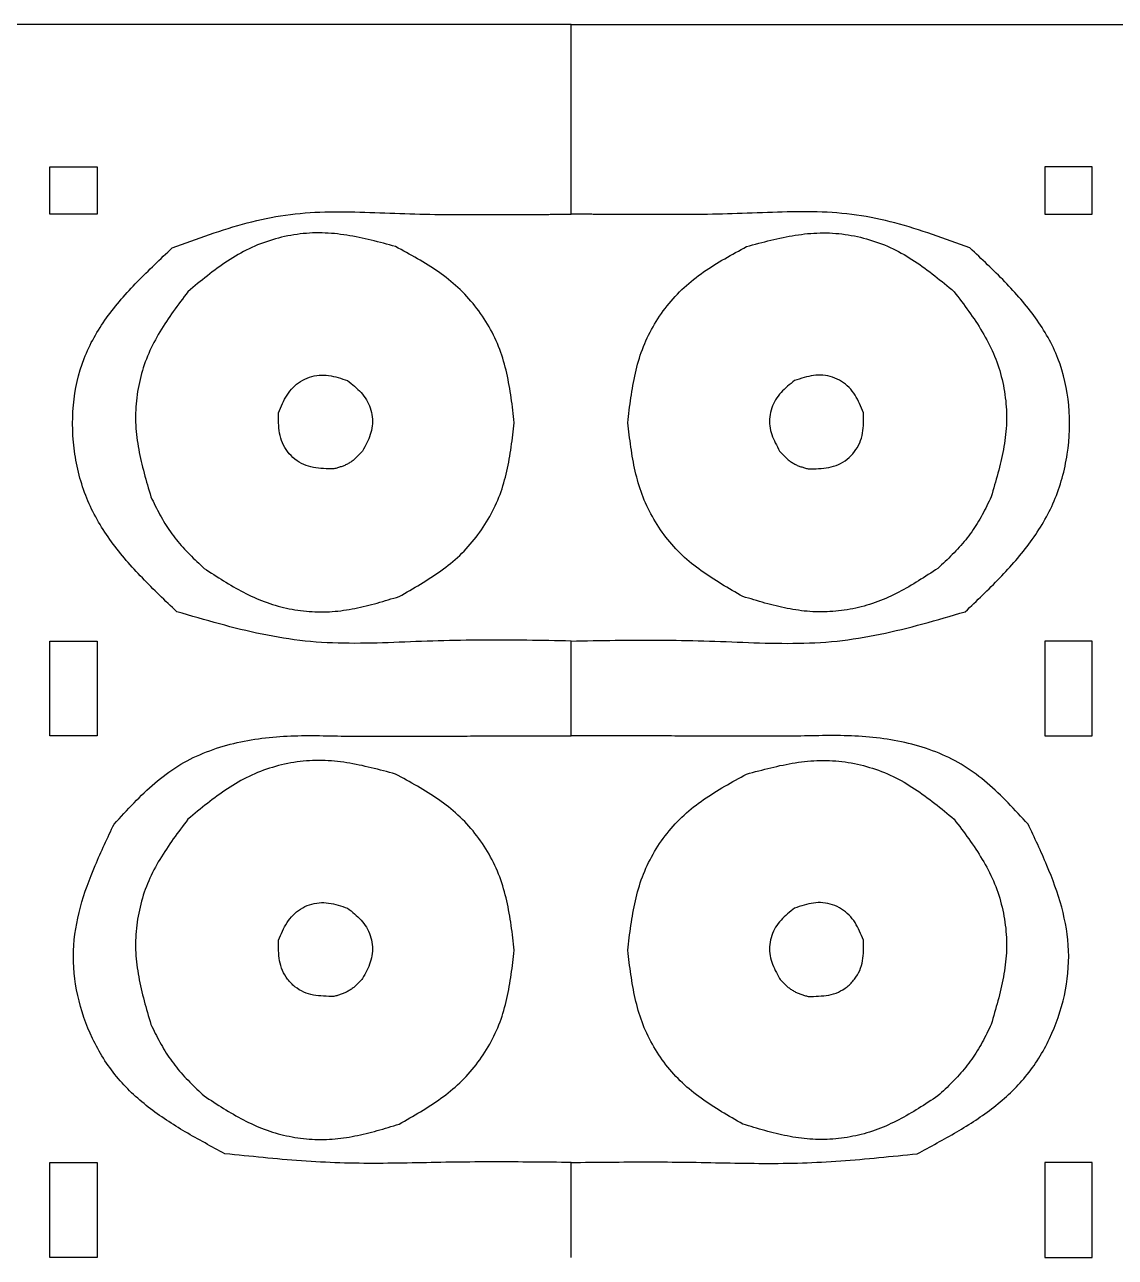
# Model space of a CAD drawing. Extents: x -185 to 480, y 0 to 407.
# Drawn here: x 242.3 to 357.4, y 120.1 to 250.1 of the extents above; entities that cross this region are included whole.
import ezdxf

# ---------------------------------------------------------------- set-up
doc = ezdxf.new("R2010")
doc.units = 0
doc.layers.add('LAYER_1', color=7, linetype='CONTINUOUS')

msp = doc.modelspace()

# ---------------------------------------------------------------- linework, layer by layer
at = {"layer": 'LAYER_1', "color": 7}
for p, q in [((274.98, 203.3), (274.98, 203.3)), ((325.02, 203.3), (325.02, 203.3)), ((261.29, 192.8), (261.29, 192.8)), ((338.71, 192.8), (338.71, 192.8)), ((274.98, 147.66), (274.98, 147.66)), ((325.02, 147.66), (325.02, 147.66)), ((261.29, 137.16), (261.29, 137.16)), ((338.71, 137.16), (338.71, 137.16))]:
    msp.add_line(p, q, dxfattribs=at)
for points, knots in [([(300, 250.14), (297.78, 250.14), (293.33, 250.14), (286.67, 250.14), (280, 250.14), (273.33, 250.14), (266.67, 250.14), (260, 250.14), (253.33, 250.14), (246.67, 250.14), (242.22, 250.14), (240, 250.14)], [0, 0, 0, 0, 6.666667, 13.333333, 19.999999, 26.666666, 33.333332, 39.999999, 46.666664, 53.333331, 59.999998, 59.999998, 59.999998, 59.999998]), ([(300, 230.14), (300, 230.88), (300, 232.36), (300, 234.58), (300, 236.81), (300, 239.03), (300, 241.25), (300, 243.47), (300, 245.7), (300, 247.92), (300, 249.4), (300, 250.14)], [0, 0, 0, 0, 2.222556, 4.445111, 6.667666, 8.890222, 11.112777, 13.335333, 15.557888, 17.780444, 20.002999, 20.002999, 20.002999, 20.002999]), ([(300, 250.14), (302.22, 250.14), (306.67, 250.14), (313.33, 250.14), (320, 250.14), (326.67, 250.14), (333.33, 250.14), (340, 250.14), (346.67, 250.14), (353.33, 250.14), (357.78, 250.14), (360, 250.14)], [0, 0, 0, 0, 6.666667, 13.333333, 19.999999, 26.666666, 33.333332, 39.999999, 46.666664, 53.333331, 59.999998, 59.999998, 59.999998, 59.999998]), ([(245, 230.14), (245, 230.33), (245, 230.7), (245, 231.25), (245, 231.81), (245, 232.36), (245, 232.92), (245, 233.47), (245, 234.03), (245, 234.59), (245, 234.96), (245, 235.14)], [0, 0, 0, 0, 0.555555, 1.111111, 1.666666, 2.222221, 2.777777, 3.333332, 3.888887, 4.444443, 4.999998, 4.999998, 4.999998, 4.999998]), ([(245, 235.14), (245.19, 235.14), (245.56, 235.14), (246.11, 235.14), (246.67, 235.14), (247.22, 235.14), (247.78, 235.14), (248.33, 235.14), (248.89, 235.14), (249.44, 235.14), (249.81, 235.14), (250, 235.14)], [0, 0, 0, 0, 0.555555, 1.111111, 1.666666, 2.222223, 2.777779, 3.333335, 3.88889, 4.444445, 5.000001, 5.000001, 5.000001, 5.000001]), ([(250, 235.14), (250, 234.96), (250, 234.59), (250, 234.03), (250, 233.47), (250, 232.92), (250, 232.36), (250, 231.81), (250, 231.25), (250, 230.7), (250, 230.33), (250, 230.14)], [0, 0, 0, 0, 0.555555, 1.111111, 1.666666, 2.222221, 2.777777, 3.333332, 3.888887, 4.444443, 4.999998, 4.999998, 4.999998, 4.999998]), ([(355, 235.14), (354.81, 235.14), (354.44, 235.14), (353.89, 235.14), (353.33, 235.14), (352.78, 235.14), (352.22, 235.14), (351.67, 235.14), (351.11, 235.14), (350.56, 235.14), (350.19, 235.14), (350, 235.14)], [0, 0, 0, 0, 0.555555, 1.111111, 1.666666, 2.222223, 2.777779, 3.333335, 3.88889, 4.444445, 5.000001, 5.000001, 5.000001, 5.000001]), ([(350, 235.14), (350, 234.96), (350, 234.59), (350, 234.03), (350, 233.47), (350, 232.92), (350, 232.36), (350, 231.81), (350, 231.25), (350, 230.7), (350, 230.33), (350, 230.14)], [0, 0, 0, 0, 0.555555, 1.111111, 1.666666, 2.222221, 2.777777, 3.333332, 3.888887, 4.444443, 4.999998, 4.999998, 4.999998, 4.999998]), ([(355, 230.14), (355, 230.33), (355, 230.7), (355, 231.25), (355, 231.81), (355, 232.36), (355, 232.92), (355, 233.47), (355, 234.03), (355, 234.59), (355, 234.96), (355, 235.14)], [0, 0, 0, 0, 0.555555, 1.111111, 1.666666, 2.222221, 2.777777, 3.333332, 3.888887, 4.444443, 4.999998, 4.999998, 4.999998, 4.999998]), ([(250, 230.14), (249.81, 230.14), (249.44, 230.14), (248.89, 230.14), (248.33, 230.14), (247.78, 230.14), (247.22, 230.14), (246.67, 230.14), (246.11, 230.14), (245.56, 230.14), (245.19, 230.14), (245, 230.14)], [0, 0, 0, 0, 0.555556, 1.111111, 1.666666, 2.222222, 2.777778, 3.333335, 3.88889, 4.444446, 5.000001, 5.000001, 5.000001, 5.000001]), ([(257.91, 226.59), (259.22, 227.07), (261.84, 228.03), (265.8, 229.29), (269.87, 230.16), (274.04, 230.45), (278.24, 230.38), (282.45, 230.19), (286.66, 230.11), (290.85, 230.1), (293.64, 230.12), (295.04, 230.13)], [0, 0, 0, 0, 4.191504, 8.349684, 12.468209, 16.639316, 20.849668, 25.077636, 29.284453, 33.475578, 37.659338, 37.659338, 37.659338, 37.659338]), ([(295.04, 230.13), (295.22, 230.13), (295.59, 230.13), (296.14, 230.13), (296.69, 230.13), (297.24, 230.13), (297.79, 230.14), (298.35, 230.14), (298.9, 230.14), (299.45, 230.14), (299.82, 230.14), (300, 230.14)], [0, 0, 0, 0, 0.551285, 1.102568, 1.653852, 2.205136, 2.75642, 3.307704, 3.858988, 4.410272, 4.961556, 4.961556, 4.961556, 4.961556]), ([(304.96, 230.13), (304.78, 230.13), (304.41, 230.13), (303.86, 230.13), (303.31, 230.13), (302.76, 230.13), (302.21, 230.14), (301.65, 230.14), (301.1, 230.14), (300.55, 230.14), (300.18, 230.14), (300, 230.14)], [0, 0, 0, 0, 0.551284, 1.102568, 1.653852, 2.205136, 2.75642, 3.307704, 3.858988, 4.410271, 4.961556, 4.961556, 4.961556, 4.961556]), ([(342.09, 226.59), (340.78, 227.07), (338.16, 228.03), (334.2, 229.29), (330.13, 230.16), (325.96, 230.45), (321.76, 230.38), (317.55, 230.19), (313.34, 230.11), (309.15, 230.1), (306.36, 230.12), (304.96, 230.13)], [0, 0, 0, 0, 4.191504, 8.349684, 12.468209, 16.639316, 20.849667, 25.077636, 29.284453, 33.475578, 37.659338, 37.659338, 37.659338, 37.659338]), ([(350, 230.14), (350.19, 230.14), (350.56, 230.14), (351.11, 230.14), (351.67, 230.14), (352.22, 230.14), (352.78, 230.14), (353.33, 230.14), (353.89, 230.14), (354.44, 230.14), (354.81, 230.14), (355, 230.14)], [0, 0, 0, 0, 0.555556, 1.111111, 1.666666, 2.222222, 2.777778, 3.333335, 3.88889, 4.444446, 5.000001, 5.000001, 5.000001, 5.000001]), ([(281.48, 226.74), (280.63, 226.97), (278.93, 227.43), (276.35, 227.98), (273.72, 228.25), (271.08, 228.09), (268.48, 227.52), (266, 226.57), (263.73, 225.24), (261.61, 223.67), (260.26, 222.55), (259.58, 221.98)], [0, 0, 0, 0, 2.647412, 5.277964, 7.897919, 10.541063, 13.198161, 15.841215, 18.460833, 21.091133, 23.738352, 23.738352, 23.738352, 23.738352]), ([(318.52, 226.74), (319.37, 226.97), (321.07, 227.43), (323.65, 227.98), (326.28, 228.25), (328.92, 228.09), (331.52, 227.52), (334, 226.57), (336.27, 225.24), (338.39, 223.67), (339.74, 222.55), (340.42, 221.98)], [0, 0, 0, 0, 2.647412, 5.277964, 7.897919, 10.541063, 13.198161, 15.841215, 18.460833, 21.091133, 23.738352, 23.738352, 23.738352, 23.738352]), ([(258.41, 188.22), (257.18, 189.39), (254.74, 191.72), (251.4, 195.5), (248.8, 199.86), (247.45, 204.83), (247.28, 209.98), (248.37, 214.97), (250.88, 219.35), (254.21, 223.11), (256.67, 225.42), (257.91, 226.59)], [0, 0, 0, 0, 5.102561, 10.118888, 15.086098, 20.198846, 25.370439, 30.425137, 35.3181, 40.316891, 45.441626, 45.441626, 45.441626, 45.441626]), ([(294.01, 208.16), (293.91, 209.04), (293.71, 210.79), (293.26, 213.38), (292.54, 215.92), (291.41, 218.32), (289.92, 220.52), (288.12, 222.47), (286.04, 224.1), (283.8, 225.48), (282.25, 226.32), (281.48, 226.74)], [0, 0, 0, 0, 2.647597, 5.27841, 7.898723, 10.541857, 13.198841, 15.841702, 18.461519, 21.092103, 23.739665, 23.739665, 23.739665, 23.739665]), ([(305.99, 208.16), (306.09, 209.04), (306.29, 210.79), (306.74, 213.38), (307.46, 215.92), (308.59, 218.32), (310.08, 220.52), (311.88, 222.47), (313.96, 224.1), (316.2, 225.48), (317.75, 226.32), (318.52, 226.74)], [0, 0, 0, 0, 2.647597, 5.27841, 7.898723, 10.541857, 13.198841, 15.841702, 18.461519, 21.092103, 23.739665, 23.739665, 23.739665, 23.739665]), ([(341.59, 188.22), (342.82, 189.39), (345.26, 191.72), (348.6, 195.5), (351.2, 199.86), (352.55, 204.83), (352.72, 209.98), (351.63, 214.97), (349.12, 219.35), (345.79, 223.11), (343.33, 225.42), (342.09, 226.59)], [0, 0, 0, 0, 5.102561, 10.118889, 15.086098, 20.198847, 25.370439, 30.425137, 35.3181, 40.316891, 45.441627, 45.441627, 45.441627, 45.441627]), ([(259.58, 221.98), (259.06, 221.29), (258.02, 219.92), (256.58, 217.78), (255.37, 215.5), (254.54, 213.04), (254.08, 210.49), (254, 207.89), (254.34, 205.33), (254.94, 202.83), (255.43, 201.18), (255.67, 200.35)], [0, 0, 0, 0, 2.58964, 5.163371, 7.72698, 10.311706, 12.909722, 15.494986, 18.059135, 20.632872, 23.222125, 23.222125, 23.222125, 23.222125]), ([(340.42, 221.98), (340.94, 221.29), (341.98, 219.92), (343.42, 217.78), (344.63, 215.5), (345.46, 213.04), (345.92, 210.49), (346, 207.89), (345.66, 205.33), (345.06, 202.83), (344.57, 201.18), (344.33, 200.35)], [0, 0, 0, 0, 2.58964, 5.163371, 7.72698, 10.311706, 12.909722, 15.494986, 18.059135, 20.632872, 23.222125, 23.222125, 23.222125, 23.222125]), ([(269.13, 209.22), (269.27, 209.54), (269.54, 210.18), (270.01, 211.09), (270.64, 211.91), (271.45, 212.55), (272.39, 212.99), (273.41, 213.22), (274.43, 213.17), (275.43, 212.93), (276.08, 212.72), (276.41, 212.61)], [0, 0, 0, 0, 1.03791, 2.059861, 3.07169, 4.103786, 5.147883, 6.17517, 7.180854, 8.201408, 9.241288, 9.241288, 9.241288, 9.241288]), ([(276.41, 212.61), (276.66, 212.41), (277.16, 212.01), (277.86, 211.36), (278.45, 210.6), (278.85, 209.73), (279.06, 208.78), (279.07, 207.82), (278.84, 206.89), (278.46, 206.02), (278.15, 205.46), (278, 205.17)], [0, 0, 0, 0, 0.964528, 1.91649, 2.860801, 3.818205, 4.784899, 5.738038, 6.677911, 7.629709, 8.597147, 8.597147, 8.597147, 8.597147]), ([(323.59, 212.61), (323.34, 212.41), (322.84, 212.01), (322.14, 211.36), (321.55, 210.6), (321.15, 209.73), (320.94, 208.78), (320.93, 207.82), (321.16, 206.89), (321.54, 206.02), (321.85, 205.46), (322, 205.17)], [0, 0, 0, 0, 0.964528, 1.91649, 2.860801, 3.818206, 4.784899, 5.738039, 6.677912, 7.629709, 8.597148, 8.597148, 8.597148, 8.597148]), ([(330.87, 209.22), (330.73, 209.54), (330.46, 210.18), (329.99, 211.09), (329.36, 211.91), (328.55, 212.55), (327.61, 212.99), (326.59, 213.22), (325.57, 213.17), (324.57, 212.93), (323.92, 212.72), (323.59, 212.61)], [0, 0, 0, 0, 1.03791, 2.059861, 3.07169, 4.103786, 5.147883, 6.17517, 7.180854, 8.201408, 9.241287, 9.241287, 9.241287, 9.241287]), ([(274.98, 203.3), (274.61, 203.3), (273.89, 203.31), (272.81, 203.41), (271.77, 203.71), (270.84, 204.29), (270.07, 205.08), (269.5, 206.01), (269.21, 207.06), (269.13, 208.14), (269.13, 208.86), (269.13, 209.22)], [0, 0, 0, 0, 1.094617, 2.16826, 3.226743, 4.313941, 5.418451, 6.505884, 7.566021, 8.641147, 9.737164, 9.737164, 9.737164, 9.737164]), ([(281.87, 189.83), (282.62, 190.26), (284.12, 191.12), (286.29, 192.51), (288.3, 194.13), (290.04, 196.05), (291.47, 198.22), (292.57, 200.57), (293.27, 203.05), (293.71, 205.6), (293.91, 207.31), (294.01, 208.16)], [0, 0, 0, 0, 2.589809, 5.163952, 7.72832, 10.313508, 12.911637, 15.496643, 18.060636, 20.634584, 23.224325, 23.224325, 23.224325, 23.224325]), ([(318.13, 189.83), (317.38, 190.26), (315.88, 191.12), (313.71, 192.51), (311.7, 194.13), (309.96, 196.05), (308.53, 198.22), (307.43, 200.57), (306.73, 203.05), (306.29, 205.6), (306.09, 207.31), (305.99, 208.16)], [0, 0, 0, 0, 2.589809, 5.163952, 7.72832, 10.313508, 12.911637, 15.496643, 18.060636, 20.634584, 23.224325, 23.224325, 23.224325, 23.224325]), ([(325.02, 203.3), (325.39, 203.3), (326.11, 203.31), (327.19, 203.41), (328.23, 203.71), (329.16, 204.29), (329.93, 205.08), (330.5, 206.01), (330.79, 207.06), (330.87, 208.14), (330.87, 208.86), (330.87, 209.22)], [0, 0, 0, 0, 1.094617, 2.16826, 3.226743, 4.313941, 5.418451, 6.505884, 7.566021, 8.641147, 9.737164, 9.737164, 9.737164, 9.737164]), ([(278, 205.17), (277.91, 205.07), (277.73, 204.87), (277.45, 204.58), (277.16, 204.3), (276.84, 204.06), (276.49, 203.84), (276.13, 203.66), (275.75, 203.52), (275.37, 203.4), (275.11, 203.33), (274.98, 203.3)], [0, 0, 0, 0, 0.404147, 0.807492, 1.210437, 1.61467, 2.019522, 2.423495, 2.82612, 3.229397, 3.633664, 3.633664, 3.633664, 3.633664]), ([(322, 205.17), (322.09, 205.07), (322.27, 204.87), (322.55, 204.58), (322.84, 204.3), (323.16, 204.06), (323.51, 203.84), (323.87, 203.66), (324.25, 203.52), (324.63, 203.4), (324.89, 203.33), (325.02, 203.3)], [0, 0, 0, 0, 0.404147, 0.807492, 1.210437, 1.61467, 2.019522, 2.423495, 2.82612, 3.229397, 3.633664, 3.633664, 3.633664, 3.633664]), ([(255.67, 200.35), (255.82, 200.03), (256.13, 199.4), (256.61, 198.46), (257.14, 197.54), (257.72, 196.66), (258.35, 195.82), (259.04, 195.02), (259.77, 194.26), (260.52, 193.52), (261.03, 193.04), (261.29, 192.8)], [0, 0, 0, 0, 1.056831, 2.112344, 3.1668, 4.218845, 5.272183, 6.325264, 7.380468, 8.4357, 9.491484, 9.491484, 9.491484, 9.491484]), ([(344.33, 200.35), (344.18, 200.03), (343.87, 199.4), (343.39, 198.46), (342.86, 197.54), (342.28, 196.66), (341.65, 195.82), (340.96, 195.02), (340.23, 194.26), (339.48, 193.52), (338.97, 193.04), (338.71, 192.8)], [0, 0, 0, 0, 1.056831, 2.112344, 3.1668, 4.218845, 5.272183, 6.325264, 7.380468, 8.4357, 9.491484, 9.491484, 9.491484, 9.491484]), ([(261.29, 192.8), (261.97, 192.36), (263.32, 191.47), (265.41, 190.25), (267.62, 189.23), (269.96, 188.55), (272.37, 188.2), (274.8, 188.19), (277.2, 188.54), (279.55, 189.13), (281.1, 189.6), (281.87, 189.83)], [0, 0, 0, 0, 2.432378, 4.852294, 7.264736, 9.692155, 12.129703, 14.556188, 16.966276, 19.384747, 21.81634, 21.81634, 21.81634, 21.81634]), ([(338.71, 192.8), (338.03, 192.36), (336.68, 191.47), (334.59, 190.25), (332.38, 189.23), (330.04, 188.55), (327.63, 188.2), (325.2, 188.19), (322.8, 188.54), (320.45, 189.13), (318.9, 189.6), (318.13, 189.83)], [0, 0, 0, 0, 2.432378, 4.852294, 7.264736, 9.692155, 12.129703, 14.556188, 16.966276, 19.384747, 21.81634, 21.81634, 21.81634, 21.81634]), ([(300, 185.14), (298.45, 185.17), (295.34, 185.22), (290.67, 185.25), (285.98, 185.18), (281.29, 184.97), (276.61, 184.84), (271.95, 185.04), (267.37, 185.8), (262.88, 186.92), (259.9, 187.79), (258.41, 188.22)], [0, 0, 0, 0, 4.663071, 9.330885, 14.009717, 18.716905, 23.411112, 28.074056, 32.674044, 37.305949, 41.964711, 41.964711, 41.964711, 41.964711]), ([(300, 185.14), (301.55, 185.17), (304.66, 185.22), (309.33, 185.25), (314.02, 185.18), (318.71, 184.97), (323.39, 184.84), (328.05, 185.04), (332.63, 185.8), (337.12, 186.92), (340.1, 187.79), (341.59, 188.22)], [0, 0, 0, 0, 4.663071, 9.330885, 14.009717, 18.716905, 23.411112, 28.074057, 32.674044, 37.30595, 41.964711, 41.964711, 41.964711, 41.964711]), ([(245, 175.14), (245, 175.51), (245, 176.25), (245, 177.36), (245, 178.47), (245, 179.59), (245, 180.7), (245, 181.81), (245, 182.92), (245, 184.03), (245, 184.77), (245, 185.14)], [0, 0, 0, 0, 1.111111, 2.222222, 3.333332, 4.444444, 5.555556, 6.666667, 7.777778, 8.888889, 10, 10, 10, 10]), ([(245, 185.14), (245.19, 185.14), (245.56, 185.14), (246.11, 185.14), (246.67, 185.14), (247.22, 185.14), (247.78, 185.14), (248.33, 185.14), (248.89, 185.14), (249.44, 185.14), (249.81, 185.14), (250, 185.14)], [0, 0, 0, 0, 0.555555, 1.111111, 1.666666, 2.222223, 2.777779, 3.333335, 3.88889, 4.444445, 5.000001, 5.000001, 5.000001, 5.000001]), ([(250, 185.14), (250, 184.77), (250, 184.03), (250, 182.92), (250, 181.81), (250, 180.7), (250, 179.59), (250, 178.47), (250, 177.36), (250, 176.25), (250, 175.51), (250, 175.14)], [0, 0, 0, 0, 1.111111, 2.222222, 3.333333, 4.444444, 5.555556, 6.666668, 7.777778, 8.888889, 10, 10, 10, 10]), ([(300, 175.14), (300, 175.51), (300, 176.25), (300, 177.36), (300, 178.47), (300, 179.59), (300, 180.7), (300, 181.81), (300, 182.92), (300, 184.03), (300, 184.77), (300, 185.14)], [0, 0, 0, 0, 1.111711, 2.223422, 3.335133, 4.446845, 5.558556, 6.670269, 7.781979, 8.893691, 10.005401, 10.005401, 10.005401, 10.005401]), ([(355, 185.14), (354.81, 185.14), (354.44, 185.14), (353.89, 185.14), (353.33, 185.14), (352.78, 185.14), (352.22, 185.14), (351.67, 185.14), (351.11, 185.14), (350.56, 185.14), (350.19, 185.14), (350, 185.14)], [0, 0, 0, 0, 0.555555, 1.111111, 1.666666, 2.222223, 2.777779, 3.333335, 3.88889, 4.444445, 5.000001, 5.000001, 5.000001, 5.000001]), ([(350, 185.14), (350, 184.77), (350, 184.03), (350, 182.92), (350, 181.81), (350, 180.7), (350, 179.59), (350, 178.47), (350, 177.36), (350, 176.25), (350, 175.51), (350, 175.14)], [0, 0, 0, 0, 1.111111, 2.222222, 3.333333, 4.444444, 5.555556, 6.666668, 7.777778, 8.888889, 10, 10, 10, 10]), ([(355, 175.14), (355, 175.51), (355, 176.25), (355, 177.36), (355, 178.47), (355, 179.59), (355, 180.7), (355, 181.81), (355, 182.92), (355, 184.03), (355, 184.77), (355, 185.14)], [0, 0, 0, 0, 1.111111, 2.222222, 3.333332, 4.444444, 5.555556, 6.666667, 7.777778, 8.888889, 10, 10, 10, 10]), ([(250, 175.14), (249.81, 175.14), (249.44, 175.14), (248.89, 175.14), (248.33, 175.14), (247.78, 175.14), (247.22, 175.14), (246.67, 175.14), (246.11, 175.14), (245.56, 175.14), (245.19, 175.14), (245, 175.14)], [0, 0, 0, 0, 0.555556, 1.111111, 1.666666, 2.222222, 2.777778, 3.333335, 3.88889, 4.444446, 5.000001, 5.000001, 5.000001, 5.000001]), ([(251.78, 165.84), (252.48, 166.59), (253.86, 168.08), (256.04, 170.19), (258.46, 172.02), (261.15, 173.37), (264.03, 174.31), (267.01, 174.89), (270.04, 175.15), (273.08, 175.18), (275.11, 175.13), (276.12, 175.11)], [0, 0, 0, 0, 3.067295, 6.102314, 9.105168, 12.094054, 15.117438, 18.148347, 21.194041, 24.229504, 27.266025, 27.266025, 27.266025, 27.266025]), ([(276.12, 175.11), (277, 175.11), (278.77, 175.11), (281.43, 175.11), (284.08, 175.12), (286.73, 175.12), (289.39, 175.12), (292.04, 175.13), (294.69, 175.13), (297.35, 175.13), (299.12, 175.14), (300, 175.14)], [0, 0, 0, 0, 2.653562, 5.307124, 7.960686, 10.614247, 13.267809, 15.921369, 18.57493, 21.228492, 23.882052, 23.882052, 23.882052, 23.882052]), ([(323.88, 175.11), (323, 175.11), (321.23, 175.11), (318.57, 175.11), (315.92, 175.12), (313.27, 175.12), (310.61, 175.12), (307.96, 175.13), (305.31, 175.13), (302.65, 175.13), (300.88, 175.14), (300, 175.14)], [0, 0, 0, 0, 2.653562, 5.307124, 7.960686, 10.614246, 13.267809, 15.921369, 18.574929, 21.228492, 23.882052, 23.882052, 23.882052, 23.882052]), ([(348.22, 165.84), (347.52, 166.59), (346.14, 168.08), (343.96, 170.19), (341.54, 172.02), (338.85, 173.37), (335.97, 174.31), (332.99, 174.89), (329.96, 175.15), (326.92, 175.18), (324.89, 175.13), (323.88, 175.11)], [0, 0, 0, 0, 3.067295, 6.102314, 9.105168, 12.094054, 15.117438, 18.148347, 21.194041, 24.229504, 27.266025, 27.266025, 27.266025, 27.266025]), ([(350, 175.14), (350.19, 175.14), (350.56, 175.14), (351.11, 175.14), (351.67, 175.14), (352.22, 175.14), (352.78, 175.14), (353.33, 175.14), (353.89, 175.14), (354.44, 175.14), (354.81, 175.14), (355, 175.14)], [0, 0, 0, 0, 0.555556, 1.111111, 1.666666, 2.222222, 2.777778, 3.333335, 3.88889, 4.444446, 5.000001, 5.000001, 5.000001, 5.000001]), ([(281.48, 171.11), (280.63, 171.34), (278.93, 171.79), (276.35, 172.35), (273.72, 172.61), (271.08, 172.45), (268.48, 171.88), (266, 170.93), (263.73, 169.6), (261.61, 168.03), (260.26, 166.91), (259.58, 166.34)], [0, 0, 0, 0, 2.647412, 5.277963, 7.897919, 10.541063, 13.198161, 15.841215, 18.460833, 21.091133, 23.738352, 23.738352, 23.738352, 23.738352]), ([(318.52, 171.11), (319.37, 171.34), (321.07, 171.79), (323.65, 172.35), (326.28, 172.61), (328.92, 172.45), (331.52, 171.88), (334, 170.93), (336.27, 169.6), (338.39, 168.03), (339.74, 166.91), (340.42, 166.34)], [0, 0, 0, 0, 2.647412, 5.277964, 7.897919, 10.541063, 13.198161, 15.841215, 18.460833, 21.091133, 23.738352, 23.738352, 23.738352, 23.738352]), ([(294.01, 152.52), (293.91, 153.4), (293.71, 155.15), (293.26, 157.75), (292.54, 160.29), (291.41, 162.68), (289.92, 164.89), (288.12, 166.83), (286.04, 168.46), (283.8, 169.84), (282.25, 170.68), (281.48, 171.11)], [0, 0, 0, 0, 2.647596, 5.27841, 7.898723, 10.541856, 13.198841, 15.841701, 18.461519, 21.092102, 23.739665, 23.739665, 23.739665, 23.739665]), ([(305.99, 152.52), (306.09, 153.4), (306.29, 155.15), (306.74, 157.75), (307.46, 160.29), (308.59, 162.68), (310.08, 164.89), (311.88, 166.83), (313.96, 168.46), (316.2, 169.84), (317.75, 170.68), (318.52, 171.11)], [0, 0, 0, 0, 2.647596, 5.27841, 7.898723, 10.541857, 13.198841, 15.841701, 18.461519, 21.092103, 23.739664, 23.739664, 23.739664, 23.739664]), ([(263.48, 131.07), (262.08, 131.82), (259.29, 133.3), (255.33, 135.86), (251.87, 139.1), (249.34, 143.16), (247.78, 147.7), (247.29, 152.45), (248.1, 157.12), (249.75, 161.54), (251.1, 164.39), (251.78, 165.84)], [0, 0, 0, 0, 4.772546, 9.466433, 14.108805, 18.85955, 23.670805, 28.402764, 33.030026, 37.72768, 42.517552, 42.517552, 42.517552, 42.517552]), ([(259.58, 166.34), (259.06, 165.66), (258.02, 164.28), (256.58, 162.14), (255.37, 159.86), (254.54, 157.41), (254.08, 154.85), (254, 152.26), (254.34, 149.7), (254.94, 147.19), (255.43, 145.54), (255.67, 144.71)], [0, 0, 0, 0, 2.58964, 5.163371, 7.72698, 10.311707, 12.909722, 15.494987, 18.059136, 20.632873, 23.222126, 23.222126, 23.222126, 23.222126]), ([(336.52, 131.07), (337.92, 131.82), (340.71, 133.3), (344.67, 135.86), (348.13, 139.1), (350.66, 143.16), (352.22, 147.7), (352.71, 152.45), (351.9, 157.12), (350.25, 161.54), (348.9, 164.39), (348.22, 165.84)], [0, 0, 0, 0, 4.772546, 9.466434, 14.108805, 18.85955, 23.670805, 28.402764, 33.030027, 37.72768, 42.517552, 42.517552, 42.517552, 42.517552]), ([(340.42, 166.34), (340.94, 165.66), (341.98, 164.28), (343.42, 162.14), (344.63, 159.86), (345.46, 157.41), (345.92, 154.85), (346, 152.26), (345.66, 149.7), (345.06, 147.19), (344.57, 145.54), (344.33, 144.71)], [0, 0, 0, 0, 2.58964, 5.163371, 7.72698, 10.311707, 12.909722, 15.494987, 18.059136, 20.632873, 23.222126, 23.222126, 23.222126, 23.222126]), ([(269.13, 153.59), (269.27, 153.91), (269.54, 154.54), (270.01, 155.45), (270.64, 156.27), (271.45, 156.91), (272.39, 157.36), (273.41, 157.58), (274.43, 157.53), (275.43, 157.29), (276.08, 157.08), (276.41, 156.97)], [0, 0, 0, 0, 1.03791, 2.059861, 3.07169, 4.103785, 5.147882, 6.175171, 7.180853, 8.201408, 9.241287, 9.241287, 9.241287, 9.241287]), ([(330.87, 153.59), (330.73, 153.91), (330.46, 154.54), (329.99, 155.45), (329.36, 156.27), (328.55, 156.91), (327.61, 157.36), (326.59, 157.58), (325.57, 157.53), (324.57, 157.29), (323.92, 157.08), (323.59, 156.97)], [0, 0, 0, 0, 1.03791, 2.059861, 3.071689, 4.103785, 5.147882, 6.17517, 7.180854, 8.201407, 9.241287, 9.241287, 9.241287, 9.241287]), ([(276.41, 156.97), (276.66, 156.77), (277.16, 156.37), (277.86, 155.72), (278.45, 154.97), (278.85, 154.09), (279.06, 153.15), (279.07, 152.18), (278.84, 151.26), (278.46, 150.38), (278.15, 149.82), (278, 149.53)], [0, 0, 0, 0, 0.964528, 1.916491, 2.860801, 3.818206, 4.784899, 5.738039, 6.677912, 7.62971, 8.597148, 8.597148, 8.597148, 8.597148]), ([(323.59, 156.97), (323.34, 156.77), (322.84, 156.37), (322.14, 155.72), (321.55, 154.97), (321.15, 154.09), (320.94, 153.15), (320.93, 152.18), (321.16, 151.26), (321.54, 150.38), (321.85, 149.82), (322, 149.53)], [0, 0, 0, 0, 0.964528, 1.916491, 2.860801, 3.818207, 4.784899, 5.738039, 6.677912, 7.62971, 8.597149, 8.597149, 8.597149, 8.597149]), ([(274.98, 147.66), (274.61, 147.66), (273.89, 147.67), (272.81, 147.77), (271.77, 148.07), (270.84, 148.65), (270.07, 149.44), (269.5, 150.38), (269.21, 151.42), (269.13, 152.5), (269.13, 153.22), (269.13, 153.59)], [0, 0, 0, 0, 1.094617, 2.16826, 3.226743, 4.313941, 5.418451, 6.505883, 7.566021, 8.641147, 9.737165, 9.737165, 9.737165, 9.737165]), ([(325.02, 147.66), (325.39, 147.66), (326.11, 147.67), (327.19, 147.77), (328.23, 148.07), (329.16, 148.65), (329.93, 149.44), (330.5, 150.38), (330.79, 151.42), (330.87, 152.5), (330.87, 153.22), (330.87, 153.59)], [0, 0, 0, 0, 1.094617, 2.16826, 3.226743, 4.313941, 5.418451, 6.505884, 7.566021, 8.641147, 9.737165, 9.737165, 9.737165, 9.737165]), ([(281.87, 134.19), (282.62, 134.62), (284.12, 135.48), (286.29, 136.87), (288.3, 138.49), (290.04, 140.42), (291.47, 142.58), (292.57, 144.93), (293.27, 147.42), (293.71, 149.96), (293.91, 151.67), (294.01, 152.52)], [0, 0, 0, 0, 2.589809, 5.163952, 7.72832, 10.313509, 12.911637, 15.496644, 18.060636, 20.634584, 23.224325, 23.224325, 23.224325, 23.224325]), ([(318.13, 134.19), (317.38, 134.62), (315.88, 135.48), (313.71, 136.87), (311.7, 138.49), (309.96, 140.42), (308.53, 142.58), (307.43, 144.93), (306.73, 147.42), (306.29, 149.96), (306.09, 151.67), (305.99, 152.52)], [0, 0, 0, 0, 2.589809, 5.163952, 7.72832, 10.313509, 12.911637, 15.496644, 18.060636, 20.634584, 23.224325, 23.224325, 23.224325, 23.224325]), ([(278, 149.53), (277.91, 149.43), (277.73, 149.23), (277.45, 148.94), (277.16, 148.67), (276.84, 148.42), (276.49, 148.21), (276.13, 148.03), (275.75, 147.88), (275.37, 147.76), (275.11, 147.69), (274.98, 147.66)], [0, 0, 0, 0, 0.404148, 0.807493, 1.210437, 1.61467, 2.019522, 2.423496, 2.82612, 3.229397, 3.633664, 3.633664, 3.633664, 3.633664]), ([(322, 149.53), (322.09, 149.43), (322.27, 149.23), (322.55, 148.94), (322.84, 148.67), (323.16, 148.42), (323.51, 148.21), (323.87, 148.03), (324.25, 147.88), (324.63, 147.76), (324.89, 147.69), (325.02, 147.66)], [0, 0, 0, 0, 0.404147, 0.807492, 1.210437, 1.61467, 2.019521, 2.423495, 2.826119, 3.229397, 3.633664, 3.633664, 3.633664, 3.633664]), ([(255.67, 144.71), (255.82, 144.39), (256.13, 143.76), (256.61, 142.82), (257.14, 141.9), (257.72, 141.03), (258.35, 140.19), (259.04, 139.38), (259.77, 138.62), (260.52, 137.88), (261.03, 137.4), (261.29, 137.16)], [0, 0, 0, 0, 1.056831, 2.112344, 3.166799, 4.218845, 5.272182, 6.325264, 7.380468, 8.4357, 9.491484, 9.491484, 9.491484, 9.491484]), ([(344.33, 144.71), (344.18, 144.39), (343.87, 143.76), (343.39, 142.82), (342.86, 141.9), (342.28, 141.03), (341.65, 140.19), (340.96, 139.38), (340.23, 138.62), (339.48, 137.88), (338.97, 137.4), (338.71, 137.16)], [0, 0, 0, 0, 1.056831, 2.112344, 3.166799, 4.218845, 5.272182, 6.325264, 7.380468, 8.4357, 9.491484, 9.491484, 9.491484, 9.491484]), ([(261.29, 137.16), (261.97, 136.72), (263.32, 135.83), (265.41, 134.61), (267.62, 133.59), (269.96, 132.91), (272.37, 132.56), (274.8, 132.55), (277.2, 132.9), (279.55, 133.49), (281.1, 133.96), (281.87, 134.19)], [0, 0, 0, 0, 2.432379, 4.852294, 7.264738, 9.692155, 12.129703, 14.556188, 16.966276, 19.384747, 21.81634, 21.81634, 21.81634, 21.81634]), ([(338.71, 137.16), (338.03, 136.72), (336.68, 135.83), (334.59, 134.61), (332.38, 133.59), (330.04, 132.91), (327.63, 132.56), (325.2, 132.55), (322.8, 132.9), (320.45, 133.49), (318.9, 133.96), (318.13, 134.19)], [0, 0, 0, 0, 2.432379, 4.852294, 7.264737, 9.692155, 12.129704, 14.556188, 16.966276, 19.384747, 21.81634, 21.81634, 21.81634, 21.81634]), ([(245, 120.14), (245, 120.51), (245, 121.25), (245, 122.36), (245, 123.47), (245, 124.59), (245, 125.7), (245, 126.81), (245, 127.92), (245, 129.03), (245, 129.77), (245, 130.14)], [0, 0, 0, 0, 1.111109, 2.222218, 3.333327, 4.444436, 5.555544, 6.666653, 7.777762, 8.888871, 9.99998, 9.99998, 9.99998, 9.99998]), ([(245, 130.14), (245.19, 130.14), (245.56, 130.14), (246.11, 130.14), (246.67, 130.14), (247.22, 130.14), (247.78, 130.14), (248.33, 130.14), (248.89, 130.14), (249.44, 130.14), (249.81, 130.14), (250, 130.14)], [0, 0, 0, 0, 0.555555, 1.111111, 1.666666, 2.222223, 2.777779, 3.333335, 3.88889, 4.444445, 5.000001, 5.000001, 5.000001, 5.000001]), ([(250, 130.14), (250, 129.77), (250, 129.03), (250, 127.92), (250, 126.81), (250, 125.7), (250, 124.59), (250, 123.47), (250, 122.36), (250, 121.25), (250, 120.51), (250, 120.14)], [0, 0, 0, 0, 1.111109, 2.222218, 3.333327, 4.444436, 5.555544, 6.666653, 7.777762, 8.888871, 9.99998, 9.99998, 9.99998, 9.99998]), ([(300, 130.14), (298.65, 130.16), (295.94, 130.19), (291.87, 130.21), (287.8, 130.19), (283.73, 130.1), (279.67, 130.03), (275.6, 130.07), (271.55, 130.29), (267.51, 130.65), (264.82, 130.93), (263.48, 131.07)], [0, 0, 0, 0, 4.064494, 8.129394, 12.195458, 16.267209, 20.337484, 24.403736, 28.453342, 32.50718, 36.564612, 36.564612, 36.564612, 36.564612]), ([(300, 130.14), (301.35, 130.16), (304.06, 130.19), (308.13, 130.21), (312.2, 130.19), (316.27, 130.1), (320.33, 130.03), (324.4, 130.07), (328.45, 130.29), (332.49, 130.65), (335.18, 130.93), (336.52, 131.07)], [0, 0, 0, 0, 4.064495, 8.129394, 12.195458, 16.267209, 20.337484, 24.403737, 28.453343, 32.50718, 36.564612, 36.564612, 36.564612, 36.564612]), ([(300, 120.14), (300, 120.51), (300, 121.25), (300, 122.36), (300, 123.47), (300, 124.59), (300, 125.7), (300, 126.81), (300, 127.92), (300, 129.03), (300, 129.77), (300, 130.14)], [0, 0, 0, 0, 1.111704, 2.223409, 3.335113, 4.446818, 5.558524, 6.670229, 7.781933, 8.893638, 10.005342, 10.005342, 10.005342, 10.005342]), ([(355, 130.14), (354.81, 130.14), (354.44, 130.14), (353.89, 130.14), (353.33, 130.14), (352.78, 130.14), (352.22, 130.14), (351.67, 130.14), (351.11, 130.14), (350.56, 130.14), (350.19, 130.14), (350, 130.14)], [0, 0, 0, 0, 0.555555, 1.111111, 1.666666, 2.222223, 2.777779, 3.333335, 3.88889, 4.444445, 5.000001, 5.000001, 5.000001, 5.000001]), ([(350, 130.14), (350, 129.77), (350, 129.03), (350, 127.92), (350, 126.81), (350, 125.7), (350, 124.59), (350, 123.47), (350, 122.36), (350, 121.25), (350, 120.51), (350, 120.14)], [0, 0, 0, 0, 1.111109, 2.222218, 3.333327, 4.444436, 5.555544, 6.666653, 7.777762, 8.888871, 9.99998, 9.99998, 9.99998, 9.99998]), ([(355, 120.14), (355, 120.51), (355, 121.25), (355, 122.36), (355, 123.47), (355, 124.59), (355, 125.7), (355, 126.81), (355, 127.92), (355, 129.03), (355, 129.77), (355, 130.14)], [0, 0, 0, 0, 1.111109, 2.222218, 3.333327, 4.444436, 5.555544, 6.666653, 7.777762, 8.888871, 9.99998, 9.99998, 9.99998, 9.99998]), ([(250, 120.14), (249.81, 120.14), (249.44, 120.14), (248.89, 120.14), (248.33, 120.14), (247.78, 120.14), (247.22, 120.14), (246.67, 120.14), (246.11, 120.14), (245.56, 120.14), (245.19, 120.14), (245, 120.14)], [0, 0, 0, 0, 0.555556, 1.111111, 1.666666, 2.222222, 2.777778, 3.333335, 3.88889, 4.444446, 5.000001, 5.000001, 5.000001, 5.000001]), ([(350, 120.14), (350.19, 120.14), (350.56, 120.14), (351.11, 120.14), (351.67, 120.14), (352.22, 120.14), (352.78, 120.14), (353.33, 120.14), (353.89, 120.14), (354.44, 120.14), (354.81, 120.14), (355, 120.14)], [0, 0, 0, 0, 0.555556, 1.111111, 1.666666, 2.222222, 2.777778, 3.333335, 3.88889, 4.444446, 5.000001, 5.000001, 5.000001, 5.000001])]:
    msp.add_open_spline(points, degree=3, knots=knots, dxfattribs=at)

doc.saveas('drawing.dxf')
